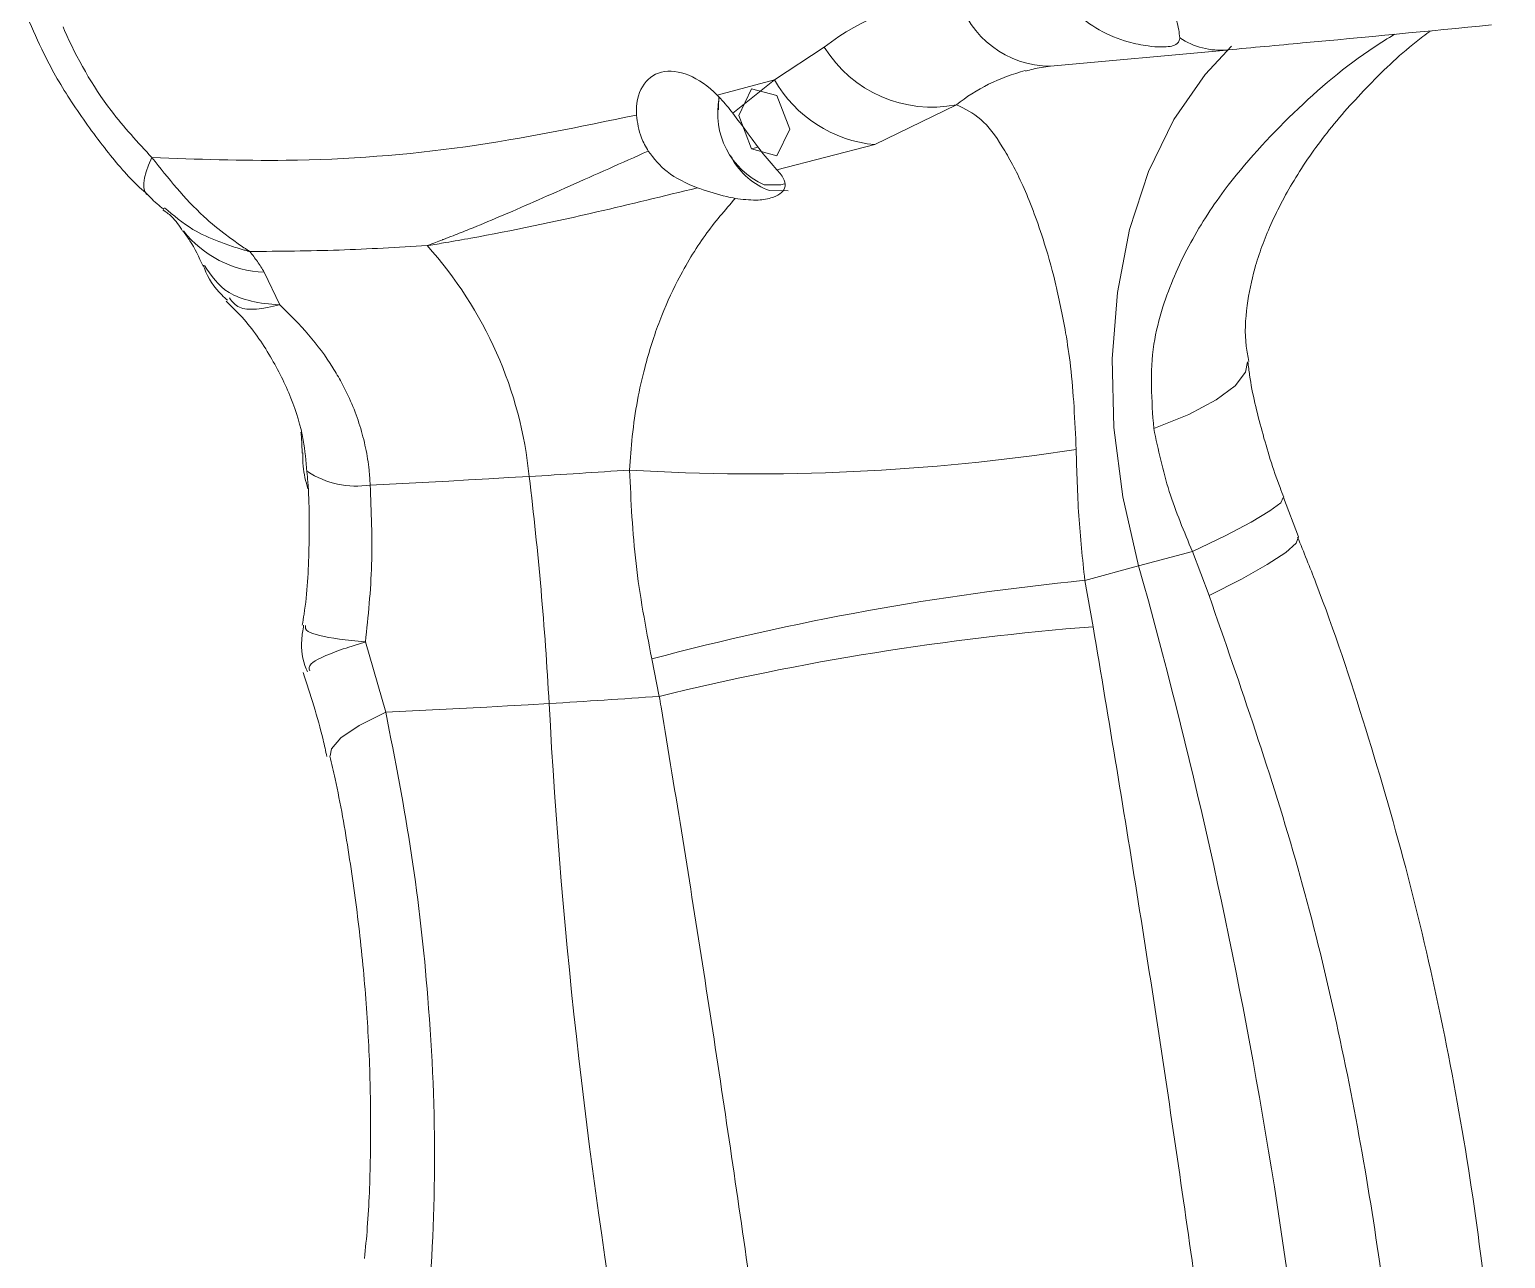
# Paper-space layout 'Лист2' of a CAD drawing. Header units: millimetres. Extents: x 17 to 391, y 20 to 263.
# Drawn here: x 286.2 to 345.4, y 112.1 to 161.3 of the extents above; entities that cross this region are included whole.
import ezdxf

# ---------------------------------------------------------------- set-up
doc = ezdxf.new("R2010")
doc.units = ezdxf.units.MM

psp = doc.layouts.new('Лист2')

# ---------------------------------------------------------------- linework, layer by layer
at = {"color": 7, "linetype": 'Continuous', "lineweight": 15}
for p, q in [((318.067, 160.592), (316.074, 159.274)), ((327.126, 159.819), (334.195, 160.47)), ((316.074, 159.274), (313.782, 158.663)), ((316.074, 159.274), (314.404, 157.945)), ((313.824, 158.186), (313.845, 158.582)), ((315.152, 158.92), (314.642, 157.853)), ((316.173, 158.647), (315.152, 158.92)), ((316.683, 157.306), (316.173, 158.647)), ((313.824, 158.186), (313.824, 158.072)), ((320.1, 156.681), (323.361, 158.279)), ((314.642, 157.853), (315.152, 156.512)), ((316.173, 156.238), (316.683, 157.306)), ((314.317, 156.234), (314.373, 156.135)), ((315.417, 156.583), (315.152, 156.512)), ((315.152, 156.512), (316.173, 156.238)), ((316.171, 155.673), (320.1, 156.681)), ((296.254, 150.27), (295.628, 151.575)), ((337.068, 140.979), (336.461, 142.553)), ((330.663, 139.808), (332.819, 140.385)), ((333.484, 138.618), (332.819, 140.385)), ((330.663, 139.808), (328.507, 139.23)), ((328.84, 137.373), (328.507, 139.23)), ((300.499, 133.948), (299.685, 136.764)), ((311.155, 136.084), (311.458, 134.584))]:
    psp.add_line(p, q, dxfattribs=at)
at = {"color": 7, "linetype": 'Continuous', "lineweight": 15, "flags": 128}
for points in [[(330.663, 139.808), (330.031, 142.569), (329.675, 145.352), (329.601, 148.101), (329.811, 150.761), (330.301, 153.279), (331.06, 155.603), (332.075, 157.687), (333.323, 159.489), (334.389, 160.624)], [(330.663, 139.808), (330.031, 142.569), (329.675, 145.352), (329.601, 148.101), (329.811, 150.761), (330.301, 153.279), (331.06, 155.603), (332.075, 157.687), (333.323, 159.489), (334.389, 160.624)], [(315.663, 155.074), (316.327, 155.066), (316.476, 155.115)], [(316.625, 154.835), (316.615, 154.832), (315.875, 154.842)], [(299.874, 143.049), (300.654, 143.087), (301.438, 143.126), (302.227, 143.167), (303.021, 143.209), (303.82, 143.252), (304.624, 143.297), (305.432, 143.343), (306.246, 143.39)], [(300.499, 133.948), (301.299, 133.987), (302.104, 134.027), (302.915, 134.068), (303.731, 134.111), (304.551, 134.156), (305.377, 134.201), (306.208, 134.248), (307.045, 134.297)]]:
    psp.add_lwpolyline(points, dxfattribs=at)
at = {"color": 8, "linetype": 'Continuous', "lineweight": 15, "flags": 128}
for points in [[(290.93, 154.686), (290.921, 154.695), (290.846, 154.808), (290.805, 154.956), (290.801, 155.138), (290.832, 155.351), (290.898, 155.594), (290.999, 155.865), (291.133, 156.16)], [(331.268, 145.309), (332.667, 145.879), (333.766, 146.456), (334.534, 147.023), (334.95, 147.564), (335.019, 147.986)], [(332.819, 140.385), (334.132, 141.017), (335.177, 141.563), (335.924, 142.009), (336.354, 142.341), (336.456, 142.549)], [(333.484, 138.618), (334.785, 139.282), (335.817, 139.865), (336.553, 140.35), (336.972, 140.723), (337.064, 140.975), (337.063, 140.976)], [(298.278, 132.197), (298.32, 132.482), (298.7, 132.923), (299.435, 133.418), (300.499, 133.948)]]:
    psp.add_lwpolyline(points, dxfattribs=at)
at = {"color": 8, "linetype": 'Continuous', "lineweight": 15}
for centre, radius, start, end in [((327.137, 163.662), 3.843, 195.39085, 269.84147), ((333.965, 163.449), 2.987, 236.37297, 274.8766), ((295.79, 155.878), 4.306, 217.9422, 267.85069), ((299.312, 146.51), 3.507, 236.32794, 279.22901)]:
    psp.add_arc(centre, radius, start, end, dxfattribs=at)
at = {"color": 7, "linetype": 'Continuous', "lineweight": 15}
for centre, radius, start, end in [((322.378, 163.245), 5.062, 211.61069, 281.19819), ((320.575, 161.841), 5.182, 209.69265, 264.73607), ((316.924, 157.935), 3.127, 168.37844, 246.20237), ((316.809, 157.445), 2.765, 208.27092, 250.25489), ((290.106, 141.78), 16.22, 5.69676, 42.0174), ((315.368, 227.309), 83.815, 266.51205, 278.77907), ((286.045, 487.793), 344.995, 273.35681, 274.02634), ((169.503, 126.793), 137.746, 3.12261, 6.92004), ((122.784, 81.331), 215.947, 3.3517, 15.71127), ((339.411, 29.644), 110.128, 95.68269, 104.8673), ((337.299, 29.123), 108.58, 94.46788, 103.76763), ((286.488, 484.602), 350.908, 273.35843, 274.08062), ((542.953, 146.896), 236.245, 183.05721, 196.89401)]:
    psp.add_arc(centre, radius, start, end, dxfattribs=at)
for centre, major_axis, start_param, end_param in [((332.583, 139.382), (-13.782, 21.724), 5.978615, 6.339943), ((312.84, 156.823), (-1.654, 2.607), 5.059058, 7.099845)]:
    psp.add_ellipse(centre, major_axis=major_axis, ratio=0.613511, start_param=start_param, end_param=end_param, dxfattribs=at)
at = {"color": 8, "linetype": 'Continuous', "lineweight": 15}
psp.add_ellipse((335.819, 141.538), major_axis=(-12.192, 16.942), ratio=0.589276, start_param=6.061612, end_param=6.310236, dxfattribs=at)
at = {"color": 7, "linetype": 'Continuous', "lineweight": 15}
for points, knots in [([(332.311, 160.962), (332.286, 161.17), (332.243, 161.54), (331.951, 162.375), (331.711, 162.978), (331.607, 163.239)], [0, 0, 0, 0, 0.421301, 0.749818, 1, 1, 1, 1]), ([(327.502, 163.017), (327.534, 162.937), (327.676, 162.58), (328.145, 161.919), (329.064, 161.223), (330.107, 160.807), (330.975, 160.629), (331.563, 160.584), (331.947, 160.609), (332.221, 160.702), (332.296, 160.832), (332.309, 160.945), (332.311, 160.962)], [0, 0, 0, 0, 0.037761, 0.168342, 0.3421, 0.518723, 0.635114, 0.718664, 0.788565, 0.858304, 0.979332, 1, 1, 1, 1]), ([(286.228, 161.589), (286.439, 161.107), (286.939, 159.97), (287.975, 158.234), (289.241, 156.505), (290.243, 155.305), (290.842, 154.789), (290.946, 154.7)], [0, 0, 0, 0, 0.188968, 0.446149, 0.713845, 0.950432, 1, 1, 1, 1]), ([(334.217, 160.476), (335.22, 160.568), (338.686, 160.884), (342.26, 161.23), (344.8, 161.476)], [0, 0, 0, 0, 0.289149, 1, 1, 1, 1]), ([(291.133, 156.16), (290.57, 156.769), (289.176, 158.277), (288.091, 160.191), (287.591, 161.349), (287.571, 161.395)], [0, 0, 0, 0, 0.394773, 0.976261, 1, 1, 1, 1]), ([(335.075, 147.999), (335.036, 148.2), (334.895, 148.927), (334.968, 150.185), (335.3, 151.821), (335.947, 153.562), (336.948, 155.433), (338.302, 157.357), (340.023, 159.237), (341.407, 160.551), (342.267, 161.166), (342.376, 161.244)], [0, 0, 0, 0, 0.041963, 0.152148, 0.252197, 0.371252, 0.504941, 0.649833, 0.807537, 0.975586, 1, 1, 1, 1]), ([(326.132, 159.623), (326.335, 159.682), (326.64, 159.77), (327.004, 159.807), (327.126, 159.819)], [0, 0, 0, 0, 0.665108, 1, 1, 1, 1]), ([(314.404, 157.945), (314.245, 158.144), (314.045, 158.395), (313.827, 158.617), (313.782, 158.663)], [0, 0, 0, 0, 0.7934368, 1, 1, 1, 1]), ([(316.171, 155.673), (315.966, 155.904), (315.606, 156.308), (314.999, 157.147), (314.589, 157.697), (314.404, 157.945)], [0, 0, 0, 0, 0.422181, 0.739538, 1, 1, 1, 1]), ([(328.16, 144.476), (328.108, 145.615), (328.033, 147.267), (327.696, 149.473), (327.328, 151.233), (326.742, 153.271), (326.026, 155.141), (325.18, 156.692), (324.37, 157.798), (323.697, 158.119), (323.361, 158.279)], [0, 0, 0, 0, 0.126384, 0.183264, 0.28012, 0.377214, 0.529584, 0.682291, 0.841155, 1, 1, 1, 1]), ([(310.542, 157.868), (308.28, 157.398), (303.746, 156.456), (297.227, 155.947), (292.935, 156.097), (291.133, 156.16)], [0, 0, 0, 0, 0.366015, 0.733932, 1, 1, 1, 1]), ([(310.542, 157.868), (310.584, 157.562), (310.651, 157.07), (310.917, 156.599), (311.017, 156.422)], [0, 0, 0, 0, 0.623288, 1, 1, 1, 1]), ([(295.054, 152.4), (295.048, 152.404), (295.042, 152.408), (295.033, 152.414), (295.018, 152.423), (294.985, 152.445), (294.916, 152.489), (294.779, 152.58), (294.507, 152.767), (293.958, 153.168), (292.691, 154.199), (291.788, 155.336), (291.133, 156.16)], [0, 0, 0, 0, 0.003469, 0.004001, 0.006462, 0.01294, 0.025908, 0.051864, 0.103864, 0.20867, 0.42678, 1, 1, 1, 1]), ([(311.017, 156.422), (309.958, 155.951), (307.924, 155.048), (305.561, 154.002), (304.022, 153.362), (303.284, 153.067), (302.927, 152.928), (302.597, 152.801), (302.379, 152.719), (302.174, 152.643), (302.156, 152.636)], [0, 0, 0, 0, 0.346505, 0.665483, 0.80223, 0.877865, 0.923053, 0.927474, 0.993745, 1, 1, 1, 1]), ([(311.017, 156.422), (311.249, 156.126), (311.764, 155.47), (312.551, 155.135), (312.984, 154.952)], [0, 0, 0, 0, 0.451051, 1, 1, 1, 1]), ([(314.501, 154.529), (314.785, 154.493), (315.297, 154.428), (315.921, 154.519), (316.32, 154.699), (316.522, 154.957), (316.496, 155.298), (316.288, 155.538), (316.171, 155.673)], [0, 0, 0, 0, 0.19379, 0.34994, 0.479088, 0.608334, 0.780112, 1, 1, 1, 1]), ([(302.156, 152.636), (302.177, 152.64), (302.423, 152.679), (303.007, 152.775), (305.229, 153.166), (308.565, 153.87), (311.637, 154.622), (312.984, 154.952)], [0, 0, 0, 0, 0.005927, 0.070132, 0.165796, 0.634327, 1, 1, 1, 1]), ([(312.984, 154.952), (313.015, 154.941), (313.397, 154.808), (313.913, 154.646), (314.387, 154.551), (314.501, 154.529)], [0, 0, 0, 0, 0.064729, 0.774456, 1, 1, 1, 1]), ([(290.942, 154.695), (291.113, 154.519), (291.323, 154.304), (291.566, 154.127), (291.611, 154.094)], [0, 0, 0, 0, 0.814911, 1, 1, 1, 1]), ([(314.501, 154.529), (314.092, 154.056), (313.273, 153.113), (312.264, 151.447), (311.456, 149.67), (310.808, 147.665), (310.403, 145.598), (310.3, 144.103), (310.269, 143.649)], [0, 0, 0, 0, 0.211104, 0.422009, 0.577065, 0.73177, 0.918623, 1, 1, 1, 1]), ([(291.571, 154.074), (291.689, 153.989), (292.015, 153.755), (292.227, 153.428), (292.362, 153.219)], [0, 0, 0, 0, 0.362391, 1, 1, 1, 1]), ([(292.383, 153.21), (292.475, 153.088), (292.762, 152.709), (293.014, 152.173), (293.184, 151.811)], [0, 0, 0, 0, 0.323027, 1, 1, 1, 1]), ([(295.054, 152.4), (296.246, 152.411), (298.613, 152.431), (300.981, 152.568), (302.156, 152.636)], [0, 0, 0, 0, 0.503866, 1, 1, 1, 1]), ([(295.628, 151.575), (295.541, 151.717), (295.367, 152.002), (295.158, 152.267), (295.054, 152.4)], [0, 0, 0, 0, 0.499062, 1, 1, 1, 1]), ([(293.193, 151.851), (293.206, 151.81), (293.352, 151.367), (293.691, 150.865), (294.086, 150.516), (294.165, 150.447)], [0, 0, 0, 0, 0.0760057, 0.8142823, 1, 1, 1, 1]), ([(294.111, 150.408), (294.326, 150.198), (295.002, 149.54), (295.899, 148.24), (296.728, 146.585), (297.22, 145.023), (297.302, 144.007), (297.337, 143.583)], [0, 0, 0, 0, 0.1188, 0.373255, 0.613225, 0.838419, 1, 1, 1, 1]), ([(299.874, 143.049), (299.862, 143.248), (299.833, 143.746), (299.705, 144.541), (299.475, 145.43), (299.151, 146.307), (298.777, 147.082), (298.225, 148.022), (297.437, 149.104), (296.651, 149.879), (296.254, 150.27)], [0, 0, 0, 0, 0.072675, 0.181706, 0.291819, 0.405297, 0.519879, 0.60222, 0.799266, 1, 1, 1, 1]), ([(336.48, 142.559), (336.429, 142.688), (336.083, 143.562), (335.588, 145.198), (335.171, 146.893), (335.062, 147.804), (335.04, 147.983)], [0, 0, 0, 0, 0.072113, 0.489199, 0.899936, 1, 1, 1, 1]), ([(297.102, 145.161), (297.11, 145.087), (297.139, 144.806), (297.145, 144.529), (297.15, 144.325)], [0, 0, 0, 0, 0.262603, 1, 1, 1, 1]), ([(332.819, 140.385), (332.484, 141.181), (331.808, 142.789), (331.449, 144.463), (331.268, 145.309)], [0, 0, 0, 0, 0.495308, 1, 1, 1, 1]), ([(297.177, 144.332), (297.175, 144.154), (297.167, 143.653), (297.297, 143.194), (297.381, 142.898)], [0, 0, 0, 0, 0.355725, 1, 1, 1, 1]), ([(328.507, 139.23), (328.415, 140.091), (328.231, 141.831), (328.184, 143.589), (328.16, 144.476)], [0, 0, 0, 0, 0.495308, 1, 1, 1, 1]), ([(297.343, 143.588), (297.354, 143.451), (297.444, 142.419), (297.442, 140.499), (297.35, 138.574), (297.18, 137.582), (297.156, 137.437)], [0, 0, 0, 0, 0.065361, 0.494327, 0.926099, 1, 1, 1, 1]), ([(310.269, 143.649), (310.325, 142.398), (310.44, 139.859), (310.914, 137.355), (311.155, 136.084)], [0, 0, 0, 0, 0.4927471, 1, 1, 1, 1]), ([(299.685, 136.764), (299.793, 137.793), (300.011, 139.865), (299.92, 141.983), (299.874, 143.049)], [0, 0, 0, 0, 0.49667, 1, 1, 1, 1]), ([(345.293, 96.153), (345.302, 96.444), (345.371, 98.768), (345.201, 103.133), (344.763, 109.23), (343.983, 115.308), (342.9, 121.353), (341.511, 127.355), (339.797, 133.289), (338.299, 137.833), (337.278, 140.356), (337.032, 140.965)], [0, 0, 0, 0, 0.019148, 0.152585, 0.286118, 0.419803, 0.553707, 0.687891, 0.822419, 0.957172, 1, 1, 1, 1]), ([(341.475, 94.791), (341.39, 98.431), (341.22, 105.741), (339.68, 116.758), (337.248, 127.8), (334.743, 135.001), (333.484, 138.618)], [0, 0, 0, 0, 0.244718, 0.49146, 0.744621, 1, 1, 1, 1]), ([(297.21, 137.429), (297.179, 137.237), (297.085, 136.66), (297.163, 136.004), (297.347, 135.609), (297.365, 135.57)], [0, 0, 0, 0, 0.308525, 0.931766, 1, 1, 1, 1]), ([(335.248, 93.123), (334.815, 96.669), (333.946, 103.792), (332.419, 114.812), (330.727, 126.053), (329.471, 133.589), (328.84, 137.373)], [0, 0, 0, 0, 0.244718, 0.49146, 0.744621, 1, 1, 1, 1]), ([(297.191, 135.538), (297.48, 134.652), (297.84, 133.55), (298.091, 132.396), (298.14, 132.17)], [0, 0, 0, 0, 0.80452, 1, 1, 1, 1]), ([(311.458, 134.584), (311.482, 134.443), (312.092, 130.779), (313.265, 123.512), (314.881, 112.684), (316.382, 101.732), (317.253, 94.525), (317.69, 90.904)], [0, 0, 0, 0, 0.00966, 0.251424, 0.495388, 0.746445, 1, 1, 1, 1]), ([(302.182, 109.373), (302.311, 111.479), (302.573, 115.752), (302.28, 122.147), (301.609, 128.285), (300.871, 132.047), (300.499, 133.948)], [0, 0, 0, 0, 0.264979, 0.537606, 0.766463, 1, 1, 1, 1]), ([(298.265, 132.194), (298.335, 131.892), (298.633, 130.606), (299.038, 128.253), (299.466, 125.177), (299.748, 122.104), (299.896, 119.079), (299.901, 116.14), (299.817, 113.793), (299.689, 112.478), (299.65, 112.069)], [0, 0, 0, 0, 0.046249, 0.196711, 0.34678, 0.49632, 0.643229, 0.788963, 0.9343, 1, 1, 1, 1])]:
    psp.add_open_spline(points, degree=3, knots=knots, dxfattribs=at)
at = {"color": 8, "linetype": 'Continuous', "lineweight": 15}
for points, knots in [([(331.268, 145.309), (331.185, 146.44), (331.064, 148.079), (331.701, 150.546), (332.605, 152.646), (334.322, 155.306), (336.817, 158.005), (339.186, 160.039), (340.644, 160.936), (340.919, 161.105)], [0, 0, 0, 0, 0.176069, 0.255311, 0.390243, 0.525506, 0.737778, 0.950518, 1, 1, 1, 1]), ([(291.635, 154.157), (291.998, 153.847), (292.643, 153.295), (293.636, 152.858), (294.298, 152.618), (294.654, 152.509), (294.843, 152.456), (294.943, 152.429), (294.996, 152.415), (295.022, 152.408), (295.033, 152.406), (295.042, 152.403), (295.048, 152.402), (295.054, 152.4)], [0, 0, 0, 0, 0.380806, 0.677194, 0.831179, 0.911569, 0.953642, 0.975689, 0.987248, 0.993311, 0.995205, 0.995702, 1, 1, 1, 1]), ([(293.237, 151.846), (293.503, 151.443), (294.061, 150.595), (295.444, 150.304), (296.248, 150.27), (296.254, 150.27)], [0, 0, 0, 0, 0.474128, 0.996498, 1, 1, 1, 1]), ([(294.245, 150.541), (294.352, 150.393), (294.656, 149.97), (295.585, 150.103), (296.249, 150.269), (296.254, 150.27)], [0, 0, 0, 0, 0.346507, 0.995486, 1, 1, 1, 1]), ([(297.286, 137.419), (297.279, 137.338), (297.259, 137.135), (298.285, 136.911), (299.293, 136.797), (299.68, 136.764), (299.685, 136.764)], [0, 0, 0, 0, 0.301092, 0.761626, 0.99684, 1, 1, 1, 1]), ([(299.685, 136.764), (299.68, 136.763), (299.306, 136.653), (298.338, 136.339), (297.371, 135.907), (297.429, 135.695), (297.453, 135.61)], [0, 0, 0, 0, 0.003174, 0.23756, 0.696561, 1, 1, 1, 1])]:
    psp.add_open_spline(points, degree=3, knots=knots, dxfattribs=at)

doc.saveas('drawing.dxf')
